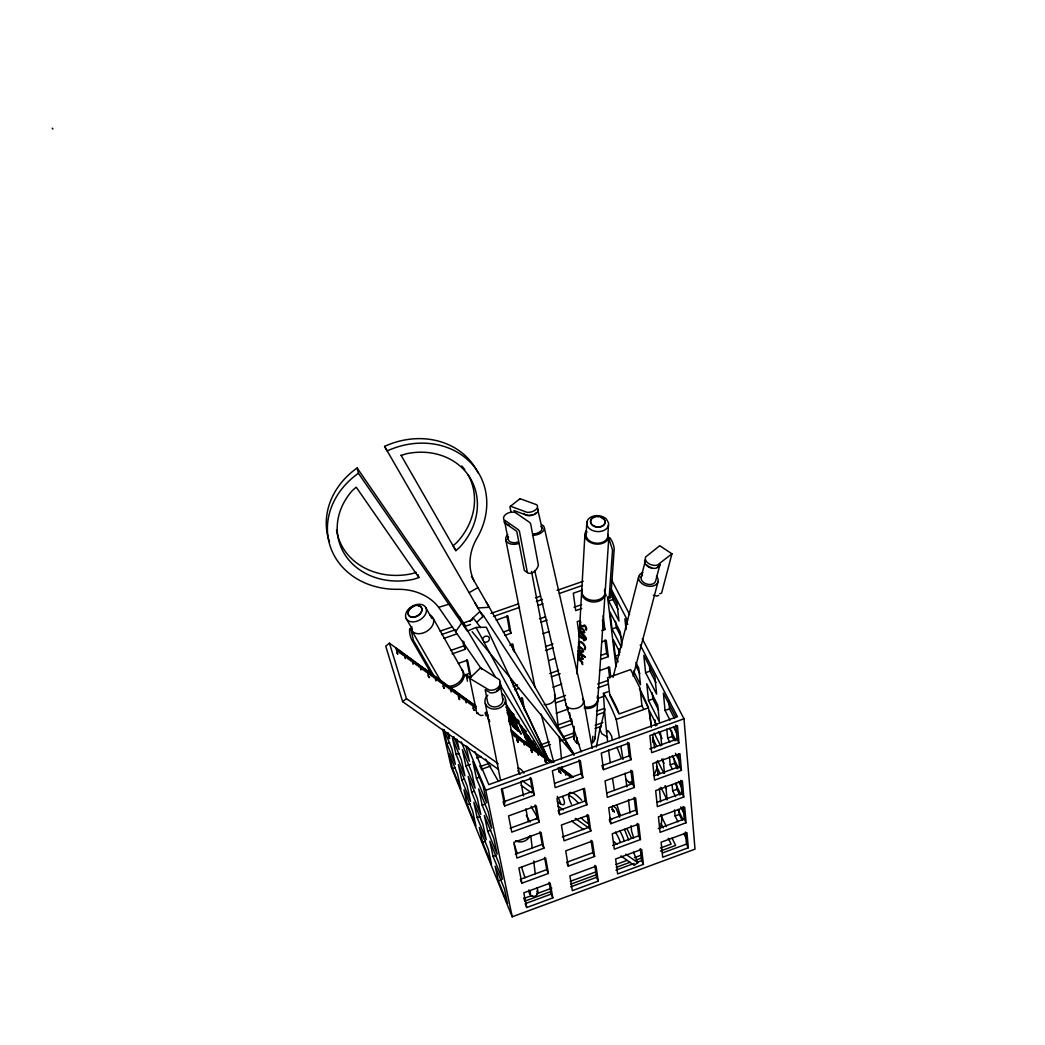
<?xml version="1.0" encoding="UTF-8"?>
<svg xmlns="http://www.w3.org/2000/svg" width="1045" height="1045" viewBox="0 0 1045 1045"><rect width="100%" height="100%" fill="white"/><g stroke="black" fill="none" stroke-linecap="round" stroke-linejoin="round"><path stroke-width="1.5" d="M531.5 571.393L555.313 696.427C555.757 702.031 549.043 705.179 544.197 704.565M604.977 708.902L600 729.658L601.802 733.708L607.602 737.182M536.921 888.015C541.741 897.172 528.522 900.268 528.888 889.909M576.971 673.986L581.582 593.103M581.673 591.535L584.873 535.236M574.123 726.366C573.496 732.61 571.667 741.532 579.243 744.419M573.888 739.037L574.188 733.642M586.167 533.812L586.846 522.16M576.905 743.008L577.232 737.6M592.855 736.268L592.397 743.034L594.03 741.205L595.245 736.803M586.924 531.827A10.92 7.955 4.3 0 0 594.135 542.864A10.92 7.955 4.3 0 0 607.785 536.673L608.569 522.957L606.413 519.091A10.973 7.955 4.2 0 0 589.001 518.477A10.973 7.955 4.2 0 0 593.521 530.86A10.973 7.955 4.2 0 0 608.569 525.034M594.997 739.076L595.572 730.782M605.199 591.561L608.817 537.548L607.759 539.69A12.122 8.843 4.3 0 1 591.418 542.956A12.122 8.843 4.3 0 1 586.232 530.808M595.663 730.69L597.792 699.693M597.884 698.282L605.094 593.116M610.776 597.309L614.199 549.239A37.685 23.473 -26.8 0 0 613.454 544.994A54.444 34.59 -26.9 0 0 609.705 537.6L608.66 538.018L612.527 549.879L609.144 597.727L610.776 597.309A7.681 2.116 75.1 0 1 609.065 597.074M582.535 698.569C587.721 707.047 570.309 712.703 566.168 705.362L534.674 570.492M566.168 705.362L565.828 703.86M596.316 747.084L600.078 728.195M613.023 677.382L638.73 576.5M641.081 577.428L645.314 560.904M633.1 676.18L658.063 581.725M657.122 767.84L654.862 773.235A17.073 9.849 -26.6 0 1 653.399 775.024M530.403 891.803L530.337 894.455M529.802 835.882C527.79 841.277 520.436 843.524 515.538 840.702M519.43 499.484L520.031 498.7L536.79 504.774A7.877 4.389 -12.8 0 1 535.562 509.869A7.877 4.389 -12.8 0 1 527.229 512.377L510.482 506.224L509.895 507.008L511.149 512.324M600.157 727.816L601.463 725.609M440.376 680.36L411.025 629.312L411.821 626.7M459.695 699.262L459.095 698.373M561.792 769.433L562.027 766.612M644.83 559.989A8.19 5.63 15.4 0 0 646.594 565.502L647.743 566.429A8.19 5.63 15.4 0 0 656.665 568.062L659.565 565.541A7.563 5.199 15.4 0 0 660.048 564.274L655.698 580.785A7.511 5.212 15.5 0 1 645.614 583.659A7.511 5.212 15.5 0 1 642.531 575.09M469.662 678.323L480.609 667.781L499.314 679.642A8.517 6.884 -11 0 1 498.204 687.362A8.517 6.884 -11 0 1 489.151 690.027L469.662 678.323L476.768 712.977L480.609 715.485L483.09 715.316M470.276 621.252A12.566 10.502 -39.8 0 1 473.058 617.804L479.995 611.469L483.665 615.988L482.855 616.563L384.586 446.385A75.58 65.613 -29.2 0 1 478.035 472.836M465.378 625.589L357.142 467.99A75.54 64.868 -15.7 0 0 329.449 541.859M480.543 627.601L476.703 622.363L482.855 616.563M401.006 455.15L455.855 550.65L459.643 547.345A66.122 57.318 -29.3 0 0 470.733 479.002A66.122 57.318 -29.3 0 0 406.061 453.83L401.162 455.476M496.793 690.849L498.308 689.635A7.851 6.348 -11 0 0 499.419 688.159M476.246 706.381L389.445 643.184L385.736 646.123L402.625 701.652L498.452 769.381M510.482 506.224L520.031 498.7M402.625 701.652L406.453 698.648L389.445 643.184M633.544 852.106L637.777 862.713L634.21 865.325L620.9 855.92M659.016 566.155L657.253 567.422L658.023 566.965M534.557 513.918L535.981 513.004M464.084 676.533L466.684 674.861L470.198 678.101M469.061 592.711L477.918 587.59M428.724 677.069L428.202 675.658L429.495 677.63M658.703 595.441L656.809 596.055L653.308 595.206M549.213 760.917L486.317 627.235L476.024 627.444L467.35 631.115L358.435 473.28L357.142 467.99M489.53 721.52L488.564 719.404M442.675 729.253L451.296 767.226L512.22 916.805L695.016 849.141L683.979 718.777L642.296 638.822M524.342 898.295L531.983 895.474M536.568 893.775L551.865 888.132M570.204 881.366L596.199 871.765M616.08 864.424L626.791 860.479M634.433 857.658L640.546 855.398M660.427 848.057L671.125 844.099L668.264 838.247M525.008 901.064L550.872 891.516M570.648 884.214L596.512 874.652M616.289 867.35L629.991 862.295M636.078 860.048L642.153 857.801M660.414 851.048L675.632 845.431L672.079 838.168M549.069 882.254L551.198 894.076L525.139 903.716L526.732 907.543L552.831 897.877L550.166 883.116L523.806 892.848L526.732 907.543M570.688 886.878L596.577 877.304L594.801 865.391M615.923 870.158L634.106 863.444M637.136 862.321L641.682 860.636L640.245 848.644M662.425 852.968L686.487 844.086L685.402 831.99M598.276 881.079L572.346 890.667L569.878 875.854L596.068 866.2L598.276 881.079L596.577 877.304M643.433 864.372L617.634 873.907L615.609 858.99L641.669 849.376L643.433 864.372L641.682 860.636M688.315 847.769L662.7 857.24L661.119 842.205L686.97 832.669L688.315 847.769L686.487 844.086M498.308 880.935L495.16 866.161L504.461 888.916L507.556 903.611L498.308 880.935L501.182 879.877M677.97 821.814L675.083 816.001L679.289 814.46L678.871 809.888M520.292 879.354L546.783 869.61L544.576 857.409M566.586 862.334L592.894 852.655L591.065 840.363M612.566 845.418L638.717 835.804L637.241 823.421M658.259 828.62L684.24 819.058L683.077 806.479M521.899 883.195L548.429 873.437L545.686 858.206L518.895 868.029L521.899 883.195L520.828 880.635M568.258 866.135L594.618 856.443L592.332 841.081L565.711 850.852L568.258 866.135L567.135 863.601M640.494 839.553L614.316 849.193L612.226 833.779L638.665 824.087L640.494 839.553L638.717 835.804M686.095 822.768L660.074 832.342L658.441 816.824L684.71 807.184L686.095 822.768L684.24 819.058M493.096 856.482L489.844 841.238L499.249 864.124L502.436 879.276L493.096 856.482L496.022 855.411M675.606 796.682L672.693 790.843L676.964 789.288L676.389 783.005M515.303 854.209L542.224 844.36L539.938 831.755M562.341 836.993L589.093 827.209L587.199 814.512M609.091 819.894L635.66 810.162L634.132 797.374M656.991 802.364L681.928 793.233L680.765 780.367M543.883 848.2L516.922 858.076L513.813 842.401L541.049 832.46L543.883 848.2L542.224 844.36M590.83 831.01L564.039 840.82L561.413 825.027L588.466 815.152L590.83 831.01L589.093 827.209M610.855 823.682L637.463 813.937L635.582 797.962L608.699 807.772L610.855 823.682L609.679 821.148M683.796 796.969L657.357 806.649L655.672 790.621L682.372 780.876L683.796 796.969L681.928 793.233M487.715 831.245L484.371 815.518L493.867 838.508L497.159 854.17L487.715 831.245L490.693 830.161M672.301 769.015L670.224 764.888L674.561 763.32L674.116 758.461M625.864 779.204L629.286 782.535L632.29 781.438M510.13 828.228L537.509 818.261L535.105 804.95M557.978 810.815L585.161 800.927L583.384 789.001M606.988 792.972L632.512 783.698L630.893 770.178M654.196 775.808L679.537 766.573L678.375 754.124M482.555 842.257L479.302 827.379L488.302 849.389L491.49 864.202L482.555 842.257L485.376 841.225M539.194 822.128L511.776 832.12L508.562 815.923L536.268 805.865L539.194 822.128L537.509 818.261M559.689 814.669L586.924 804.741L584.482 788.361L556.972 798.354L559.689 814.669L558.539 812.096M634.341 787.473L607.276 797.335L605.055 780.902L632.382 770.975L634.341 787.473L632.512 783.698M681.431 770.322L654.562 780.106L652.811 763.555L679.955 753.706L681.431 770.322L679.537 766.573M512.22 916.805L485.755 790.268L683.979 718.777M467.298 804.833L463.967 789.837L472.68 811.155L475.958 826.086L467.298 804.833L470.08 803.814M482.163 805.186L478.701 788.936L488.302 812.043L491.699 828.228L482.163 805.186L485.18 804.101M669.78 742.25L667.677 738.11L672.079 736.516L671.517 730.429M601.711 765.815L629.194 755.875L627.575 742.29M530.155 777.545L532.636 791.3L503.05 802.011L504.709 805.93L534.348 795.193L531.317 778.381L501.365 789.184L504.709 805.93M554.908 783.241L581.111 773.77L579.034 759.898M649.781 748.912L677.069 739.037L675.801 724.982M603.527 769.643L631.049 759.676L629.077 743.086L601.28 753.118L603.527 769.643L602.312 767.095M582.888 777.611L555.182 787.643L552.374 770.779L580.367 760.669L582.888 777.611L581.111 773.77M678.989 742.799L651.662 752.687L649.859 735.589L677.46 725.622L678.989 742.799L677.069 739.037M477.173 817.608L473.829 802.26L482.921 824.374L486.212 839.657L477.173 817.608L480.06 816.576M480.347 766.521L489.543 763.216M540.082 745.085L549.265 741.78M563.046 736.843L573.77 732.989M595.206 725.295L602.874 722.552M619.45 737.744A688.524 87.819 72.1 0 0 616.223 719.404L648.436 707.844L646.176 702.423A42.257 7.158 69.8 0 0 639.383 688.485M481.497 769.303L490.693 765.998M541.284 747.828L550.48 744.523M559.676 741.219L573.483 736.268M594.945 728.561L601.071 726.366M461.772 780.014L458.35 764.561L467.128 785.944L470.511 801.345L461.772 780.014L464.607 778.995M476.429 778.264L472.849 761.478L483.156 786.154L486.67 802.873L476.429 778.264L479.498 777.167M670.028 720.149L665.038 710.443L669.518 708.837L668.8 700.986M471.635 792.188L468.186 776.344L477.369 798.563L480.765 814.342L471.635 792.188L474.561 791.13M607.55 741.205L605.708 723.793A1799.15 275.919 64.3 0 1 603.461 693.371L608.02 691.751M556.188 713.317L568.48 708.928M597.544 698.543L605.173 695.826M456.09 754.425L452.55 738.488L461.42 759.963L464.907 775.847L456.09 754.425L458.964 753.393M557.089 725.321L570.779 720.423L569.616 712.742M596.512 711.214L604.062 708.51M476.611 758.004L480.961 756.449M558.618 728.626L572.32 723.715L570.779 720.423M596.577 715.028L604.141 712.324M452.524 768.571L449.102 753.497L457.54 774.123L460.91 789.145L452.524 768.571L455.267 767.592M465.926 765.959L462.36 749.605L471.622 771.915L475.135 788.204L465.926 765.959L470.381 764.352M648.514 700.503L646.764 683.717L657.723 705.101L659.382 721.834L648.514 700.503L652.851 698.948L652.237 692.835M618.287 712.572L609.836 695.421L607.602 677.774L630.631 669.584L640.049 688.093L641.957 705.754L618.993 713.996L618.601 712.311A42.336 6.61 70 0 0 609.914 694.69L609.692 694.337M519.496 699.079L522.422 698.034L524.642 710.6M552.923 687.205L561.727 684.083M599.373 670.707L609.575 667.089L610.763 676.624M555.326 699.144L565.489 695.526M597.662 684.07L608.386 680.256M555.431 702.985L565.606 699.353M597.727 687.91L608.477 684.083M443.968 729.554L451.858 748.782L455.333 764.274L446.868 743.609L449.663 742.616M645.614 672.706L643.811 655.385L654.915 676.833L656.626 694.115L645.614 672.706L650.029 671.138L649.546 666.41M548.716 660.597L554.686 658.494M601.802 641.852L606.244 640.285L608.281 656.665L600.94 659.264M513.147 686.487L517.602 684.906M549.722 673.529L558.566 670.407M600.77 655.463L606.636 653.386L604.964 639.984M514.662 689.844L519.117 688.263M551.29 676.86L560.146 673.725M618.196 661.785L615.335 656.103L619.476 654.627M464.907 674.966L469.453 673.359L466.671 659.774M545.451 646.607L552.936 643.968M467.886 677.826L470.929 676.755L467.533 660.153L458.337 663.392M545.529 650.473L553.027 647.822M601.933 630.592L604.911 629.547L603.187 615.727M621.501 647.495L612.07 628.959L616.276 627.483L615.557 621.331M539.442 618.888L545.529 616.759M450.656 650.473L463.836 645.862L462.883 641.199M503.298 632.042L509.424 629.9L506.929 615.805M574.058 607.276L581.608 604.637M541.036 622.232L547.136 620.103M452.119 653.896L465.312 649.272L463.732 641.486M504.839 635.425L510.979 633.27L507.935 616.054L496.231 620.129M581.751 608.477L575.704 610.593L573.287 593.233L582.457 590.033M611.051 592.136L616.981 603.579L618.993 620.991L608.699 600.979L612.971 599.49L612.226 593.142M509.869 645.301L512.912 644.229L514.258 651.819M542.864 633.701L548.925 631.585M580.249 620.586L577.245 621.631L579.361 636.941M440.141 631.128L452.446 626.83M463.222 623.081L472.445 619.868M490.902 613.428L518.594 603.788M535.523 597.884L540.134 596.277M557.063 590.386L583.214 581.268M441.512 634.589L455.28 629.782M464.463 626.582L470.577 624.453M493.527 616.445L519.535 607.367M536.372 601.502L542.486 599.373M559.31 593.495L582.261 585.5M444.047 638.351L457.383 633.688M538.371 605.421L542.982 603.814M416.158 572.333L412.592 573.548A65.77 56.482 -15.7 0 1 336.555 529.933M418.888 577.545L414.107 579.165A66.083 56.665 -15.7 0 1 346.039 556.332A66.083 56.665 -15.7 0 1 352.426 490.484L356.188 487.153L418.888 577.545L418.118 574.737M358.435 473.28A75.906 65.09 -15.7 0 0 330.351 546.718A75.906 65.09 -15.7 0 0 397.701 589.315A53.23 44.36 -14.7 0 1 438.678 607.328L448.814 604.245M528.548 515.289L525.883 514.858A7.263 4.049 -12.8 0 1 523.872 513.369M513.918 510.535L527.999 515.721A7.864 4.389 -12.8 0 0 535.223 513.97L536.333 513.213A7.864 4.389 -12.8 0 0 537.548 508.105M671.935 553.811L657.449 565.071A8.203 5.63 15.3 0 1 648.527 563.451A8.203 5.63 15.3 0 1 645.588 557.011L659.761 545.699L671.935 553.811L661.616 593.051A8.412 5.316 50.5 0 1 659.722 593.651M488.733 719.509L489.596 721.259M509.686 722.996L508.628 720.279M488.995 691.842L487.284 691.032A7.851 6.348 -11 0 1 485.925 689.883M600.718 517.17L604.141 519.613M504.199 520.815A7.916 5.107 -10.8 0 0 504.474 522.787L507.674 524.851A7.315 4.716 -10.8 0 0 509.333 525.256M506.982 524.499L516.766 531.317L524.303 570.374L527.359 572.555A8.242 5.225 -55.1 0 0 533.499 572.098A8.242 5.225 -55.1 0 0 538.397 565.201L530.69 524.002L529.737 522.461L515.054 512.39A7.929 5.094 -10.8 0 0 506.407 513.918A7.929 5.094 -10.8 0 0 503.86 519.652L518.503 529.815L519.456 531.356L527.359 572.555M521.076 785.37L531.722 792.894M571.654 821.122L583.632 829.586M406.453 698.648L498.191 763.712M522.121 780.68L532.754 788.23M558.017 806.139L563.333 809.914M575.299 818.405L588.583 827.823M625.811 854.235L637.777 862.713M459.486 699.562L458.873 697.746L458.585 698.596M545.203 761.857L544.719 760.525M488.054 714.989L485.037 712.794L486.095 715.812M511.109 731.774L553.053 762.301M573.483 777.18L559.898 767.291L561.034 770.296M612.736 805.76L616.028 808.151L619.659 817.255M504.696 520.841A7.315 4.716 -10.8 0 0 504.748 522.069L506.877 524.459M579.257 631.846L583.724 635.491L584.129 634.929L585.762 637.372A1.829 0.862 54.4 0 1 586.336 638.508C586.585 642.753 584.664 634.158 584.207 637.881L583.685 636.196L579.217 632.565M578.185 650.682L585.278 657.253L578.146 651.388M577.767 658.05L582.731 662.752C580.68 660.113 584.064 667.115 582.039 663.719A1.868 0.862 54.2 0 0 581.817 662.752A2.417 1.11 54.2 0 0 581.072 661.616L577.728 658.742M646.816 565.031L648.187 566.194A7.563 5.199 15.4 0 0 651.753 567.735M509.555 723.519L510.744 724.185L508.615 719.718M527.634 742.864L530.625 745.594L528.339 740.461L525.335 737.718M535.837 750.349L537.822 752.165L535.523 747.044L532.558 744.327L534.857 749.448M510.809 729.554L526.432 743.805M524.877 736.699L527.882 739.442L525.596 734.335L522.604 731.591M539.063 750.284L536.111 747.58L537.835 751.42M522.147 730.573L525.152 733.316L522.879 728.247L519.887 725.491M528.718 736.607L525.74 733.864L523.48 728.796L526.458 731.539M519.43 724.472L522.422 727.229M508.288 714.414L507.165 710.169L510.77 717.379C503.207 700.868 512.795 722.892 507.034 712.559M505.741 706.995L514.049 714.675M519.169 721.259L517.184 719.417L528.091 743.883M410.881 628.528L412.174 629.769M608.072 539.05L608.752 539.782M472.17 631.702L573.666 754.608M52.25 128.195L52.929 129.031M473.058 617.804L476.703 622.363M438.678 607.328L481.797 669.466M504.879 702.723L540.879 754.608M603.461 693.371L605.342 696.323A42.349 6.518 70 0 1 614.003 713.97L616.223 719.404M483.665 615.988L574.097 754.098M565.698 742.29L567.487 745.02M569.264 747.737L573.731 754.555M495.421 677.016L465.417 627.17M499.667 683.979L544.745 757.69M536.79 891.124L537.483 892.783M432.721 676.193L411.73 639.827A38.743 18.784 26.9 0 1 410.306 635.752A56.156 26.661 26.1 0 1 409.692 628.672M434.25 676.402L413.376 640.219L410.816 628.659M471.439 576.265L574.123 755.091M406.191 618.522L412.409 629.351M485.625 759.062L498.543 781.542M486.33 602.207L489.217 607.276L477.892 607.981L475.044 602.9M455.855 550.65L453.073 545.751L456.848 542.473A65.809 57.122 -29.2 0 0 468.121 474.874M526.275 815.387L530.076 822.036M531.095 806.283L537.417 817.477A11.247 8.83 -31.7 0 1 535.314 819.489M433.244 618.483L462.817 671.203M425.759 607.576L431.859 618.444M384.586 446.385L387.133 450.944A75.945 65.835 -29.3 0 1 469.244 461.224A75.945 65.835 -29.3 0 1 476.964 538.188A53.282 45.118 -32.4 0 0 474.273 581.255M476.024 627.444L483.966 641.891A3.527 2.939 -27.6 0 0 489.047 640.154A3.527 2.939 -27.6 0 0 486.996 636.144A3.527 2.939 -27.6 0 0 482.62 639.279L482.633 639.697M483.717 641.708L546.744 758.592M607.772 534.596L608.752 538.541M611.573 579.884L629.56 614.382M611.168 588.975L627.549 620.534M640.206 644.935L677.434 716.674L488.838 784.638L474.979 751.695M627.758 624.387L624.884 618.862L626.099 629.612M675.632 716.805L663.392 693.201L665.038 710.443M612.971 599.49L618.144 609.483M650.029 671.138L655.92 682.542M669.518 708.837L674.534 718.529M673.594 727.072L676.455 732.623M635.856 662.452L638.678 667.964L640.494 684.762L633.492 671.021M669.623 728.326L676.01 740.774M616.276 627.483L621.383 637.45M635.673 665.365L639.893 673.607M652.851 698.948L658.677 710.313M672.079 736.516L674.195 740.644M675.41 753.288L678.923 760.185M641.147 693.488L648.436 707.844A687.231 96.623 72.1 0 1 651.388 726.223M619.868 652.524L613.363 639.71L615.335 656.103M656.835 725.374L649.624 711.162L651.322 727.424M672.183 755.6L678.466 767.997M658.468 731.552L662.047 738.632M674.561 763.32L677.343 768.806M604.911 629.547L603.239 626.255L602.469 620.116M641.957 705.754L643.851 709.49M654.183 733.094L660.61 745.843M678.545 781.373L681.314 786.872M652.393 737.77L656.665 746.261M675.344 783.397L680.857 794.37M661.785 759.049L663.915 763.281M676.964 789.288L679.89 795.114M606.636 653.386L608.281 656.665M657.566 760.59L663.915 773.287M680.713 806.897L683.639 812.723M656.482 766.377L659.996 773.418M677.996 809.548L683.077 819.737M665.012 785.762L666.41 788.57M679.289 814.46L682.189 820.26M660.858 787.277L667.128 799.921L665.769 786.219M683.73 833.427L685.886 837.79M660.701 814.93L666.383 826.556M629.194 755.875L631.049 759.676M661.119 823.591L663.261 827.993M635.66 810.162L637.463 813.937M626.974 828.646L631.48 838.208M510.705 679.498L548.847 760.577M554.516 694.507L558.461 728.443M509.424 629.9L510.979 633.27M585.161 800.927L586.924 804.741M486.944 714.297L486.082 712.207M592.894 852.655L594.618 856.443M534.517 744.014L535.654 746.561M532.78 740.931L535.066 746.025L532.101 743.308L529.815 738.214M532.636 791.3L534.348 795.193M463.836 645.862L465.312 649.272M469.453 673.359L470.929 676.755M546.783 869.61L548.429 873.437M551.198 894.076L552.831 897.877M479.929 765.606L481.758 769.956M467.651 746.966L485.755 790.268M461.263 741.845L469.323 761.217L466.031 745.908M453.791 736.634L459.134 749.539L456.835 739.115M447.142 732.702L449.585 738.619L448.279 732.806M487.14 714.362L486.212 712.063M624.492 829.377L628.711 839.984M611.534 806.662L612.527 809.157M570.779 775.207L571.733 777.715M569.368 774.188L570.518 777.193M568.023 773.209L569.159 776.2M566.717 772.255L567.853 775.259M565.358 771.262L566.508 774.267M563.986 770.269L565.881 775.272M562.576 769.238L563.712 772.242M561.204 768.245L562.341 771.249M558.108 767.801L559.049 770.309M550.323 760.316L551.264 762.824M548.899 759.284L550.023 762.288M547.515 758.278L548.638 761.282M546.182 757.311L547.306 760.316M544.811 756.306L545.921 759.31M543.426 755.3L545.281 760.316M541.989 754.242L543.1 757.259M540.592 753.236L541.702 756.24M539.259 752.269L540.37 755.274M537.861 751.25L538.972 754.255M536.503 750.258L538.345 755.274M535.053 749.2L536.163 752.217M533.655 748.181L534.766 751.198M532.31 747.201L533.42 750.219M530.912 746.182L532.009 749.2M529.515 745.163L531.356 750.192M528.065 744.105L529.162 747.123M526.654 743.086L527.751 746.091M525.295 742.094L526.393 745.111M523.885 741.075L524.982 744.079M522.474 740.043L524.303 745.072M521.011 738.972L522.095 741.989M519.587 737.94L520.684 740.957M518.229 736.947L519.313 739.964M516.805 735.915L517.902 738.933M515.381 734.883L517.197 739.912M513.905 733.812L514.989 736.816M512.481 732.767L513.565 735.784M486.552 713.892L488.315 718.934M474.822 705.349L475.867 708.366M473.346 704.278L474.391 707.295M471.87 703.194L473.594 708.236M470.328 702.083L471.36 705.101M604.611 520.227L605.068 521.586A7.328 5.303 4.2 0 1 599.255 527.202A7.328 5.303 4.2 0 1 590.791 523.192A7.328 5.303 4.2 0 1 595.141 516.896M468.839 700.999L469.871 704.016M467.415 699.954L468.447 702.985M465.926 698.87L466.958 701.9M464.45 697.799L466.161 702.841M462.909 696.675L463.928 699.693M461.407 695.578L462.426 698.609M459.97 694.533L460.989 697.564M458.481 693.449L459.5 696.466M456.992 692.365L458.677 697.407M455.437 691.228L456.443 694.259M453.922 690.131L454.941 693.162M452.485 689.086L453.491 692.103M450.983 687.989L451.989 691.006M449.454 686.879L451.126 691.921M447.887 685.742L448.893 688.759M446.372 684.632L447.378 687.662M444.909 683.574L445.915 686.604M443.393 682.476L444.399 685.494M441.904 681.379L443.563 686.421M440.324 680.23L441.317 683.26M438.796 679.119L439.788 682.15M437.332 678.061L438.325 681.079M435.804 676.951L436.797 679.968M434.315 675.854L435.961 680.909M432.721 674.704L433.714 677.722M431.193 673.581L432.173 676.611M429.717 672.51L430.697 675.54M428.176 671.386L429.155 674.417M426.673 670.289L428.306 675.344M565.854 704.186L581.151 751.838M425.08 669.127L426.046 672.157M423.525 668.003L424.505 671.034M422.049 666.919L423.016 669.949M514.323 844.464L517.236 853.556M521.599 867.18L525.008 877.787M420.495 665.796L421.475 668.826M419.293 664.92L420.9 669.963M417.673 663.745L418.64 666.775M416.119 662.608L417.086 665.639M414.63 661.524L415.596 664.555M413.075 660.388L414.029 663.418M411.495 659.238L413.102 664.293M409.875 658.063L410.829 661.093M408.308 656.926L409.261 659.957M406.805 655.829L407.759 658.859M405.238 654.692L406.191 657.71M403.67 653.543L405.251 658.598M402.038 652.354L402.991 655.385M400.457 651.205L401.411 654.235M398.942 650.108L399.895 653.138M397.374 648.958L398.315 651.989M395.794 647.809L397.348 652.864M459.996 617.19L461.707 622.924L455.711 631.637M616.929 804.728L619.319 812.514A129.763 66.645 31.5 0 0 620.338 815.165M541.14 714.062L553.798 762.55M544.406 528.156L583.828 701.365M542.028 528.287L537.783 509.738A7.263 4.049 -12.8 0 1 537.653 510.835M443.707 729.632L446.868 743.609M428.685 667.546L430.122 673.881M505.728 539.586L534.87 686.826M485.298 703.559L500.581 780.419M502.175 788.426L505.048 802.834M523.963 897.825L524.551 900.764M504.748 522.069L508.17 539.416M485.18 689.778L487.492 701.522A7.785 6.335 -11 0 0 496.806 706.694A7.785 6.335 -11 0 0 502.501 697.956M502.919 699.549L500.15 684.854A7.851 6.348 -11 0 1 500.046 686.526M505.519 699.693L519.3 773.509M520.802 781.529L523.506 795.976M525.896 808.817L528.3 821.657M583.802 701.038L592.202 748.338M511.906 643.903L512.977 649.977M521.468 697.838L522.866 705.688M571.628 719.117L572.098 722.186M625.028 773.235L626.464 783.567A688.524 87.819 72.1 0 1 626.909 786.846M608.334 666.984L609.731 678.114M656.391 761.766L657.658 772.216A687.231 96.623 72.1 0 1 658.036 775.508M608.321 597.818L608.699 600.979M612.07 628.959L610.032 612.07L620.273 632.055L621.879 645.862M607.563 596.917L615.949 666.501M618.771 648.671L619.306 653.138M530.729 835.608L532.232 848.318M533.734 861.028L535.236 873.724M652.563 739.337L652.89 742.499M654.993 719.966L655.594 725.883M660.44 732.467L661.72 745.438M663.066 758.983L664.463 773.13M559.258 736.542L561.518 759.192M666.801 728.992L667.677 738.11M669.453 756.802L670.224 764.888M672.092 784.573L672.693 790.843M674.508 809.927L675.083 816.001M631.141 825.707L631.533 830.984A121.795 6.832 66.8 0 1 633.649 837.999M661.472 814.577L661.746 819.881A121.494 29.142 73.4 0 1 660.584 828.097M617.125 844.269A21.318 6.257 54.3 0 1 613.794 841.512M610.006 817.752A21.318 6.257 54.3 0 1 611.743 819.633M619.685 830.657A21.318 6.257 54.3 0 1 624.113 840.911M615.479 832.107A21.305 6.296 54.4 0 1 620.273 842.374M588.753 823.747A19.176 5.761 54.1 0 1 580.915 817.556M571.484 804.232A19.176 5.761 54.1 0 1 570.779 792.423M572.908 792.959A19.176 5.761 54.1 0 1 581.712 800.287M569.355 795.637A19.176 5.8 54.2 0 1 578.159 802.939M587.042 816.223A19.176 5.8 54.2 0 1 588.884 821.03M562.471 796.525A13.35 4.089 54 0 1 563.921 804.376A13.35 4.089 54 0 1 557.364 801.541M557.246 796.381A13.337 4.115 54 0 1 560.695 804.193M520.096 774.319A6.165 1.933 53.7 0 1 519.195 772.986M518.451 771.667A6.165 1.933 53.7 0 1 517.928 770.439M517.902 768.101A6.165 1.933 53.7 0 1 523.95 773.104M656.456 576.213A10.006 6.949 15.5 0 1 653.987 585.722A10.006 6.949 15.5 0 1 640.311 582.039A10.006 6.949 15.5 0 1 642.832 572.529M518.751 543.439A9.679 6.309 -10.8 0 1 507.53 542.486A9.679 6.309 -10.8 0 1 507.792 534.7M518.242 541.898A7.263 4.729 -10.8 0 1 510.352 541.898A7.263 4.729 -10.8 0 1 508.536 536.908M604.546 590.83A11.782 8.843 4.7 0 1 593.887 602.011A11.782 8.843 4.7 0 1 581.856 590.804M597.361 696.009A11.168 8.791 5.4 0 1 594.971 704.552A11.168 8.791 5.4 0 1 584.312 706.812M604.65 589.262A11.795 8.843 4.6 0 1 593.978 600.444A11.795 8.843 4.6 0 1 581.947 589.249M597.27 697.407A11.168 8.791 5.5 0 1 594.879 705.95A11.168 8.791 5.5 0 1 584.233 708.223M606.335 595.807A7.681 2.103 75.1 0 1 604.454 590.49M614.421 790.477A1799.15 275.919 64.3 0 1 612.592 778.865M610.241 762.602A1799.15 275.919 64.3 0 1 608.582 749.892M620.926 746.574A688.524 87.819 72.1 0 1 622.977 759.415M628.489 799.556A688.524 87.819 72.1 0 1 629.965 813.062M652.733 735.092A687.231 96.623 72.1 0 1 654.575 747.972M659.382 788.283A687.231 96.623 72.1 0 1 660.584 801.855M467.481 681.183A42.923 8.765 57.9 0 1 466.684 674.861M596.995 516.635A7.328 5.303 4.2 0 1 598.889 516.726M541.61 524.668A9.627 5.46 -12.8 0 1 543.139 531.147A9.627 5.46 -12.8 0 1 532.48 535.34M540.866 526.419A7.224 4.089 -12.8 0 1 540.801 531.056A7.224 4.089 -12.8 0 1 533.472 533.904M532.872 514.649A7.263 4.049 -12.8 0 1 529.175 515.329M606.649 733.041A20.299 3.057 69.9 0 1 611.704 736.242A5.93 0.901 70 0 0 612.461 739.925M616.929 747.24A23.382 3.527 69.9 0 1 620.926 757.625M632.042 783.358A17.073 9.849 -26.6 0 1 629.286 782.535M462.412 670.733A12.07 8.765 -30.7 0 1 462.021 681.249A12.07 8.765 -30.7 0 1 450.238 687.688M461.59 669.27A12.07 8.765 -30.7 0 1 461.198 679.772A12.07 8.765 -30.7 0 1 449.402 686.225M430.135 615.152A12.396 8.713 -30.4 0 1 428.136 630.409A12.396 8.713 -30.4 0 1 411.025 629.312M418.065 605.669A7.485 5.212 -30.3 0 1 420.403 613.755A7.485 5.212 -30.3 0 1 409.353 616.145L408.347 614.747A7.485 5.212 -30.3 0 1 415.583 605.447A7.485 5.212 -30.3 0 1 420.926 612.488A7.485 5.212 -30.3 0 1 409.17 615.845M408.517 615.061A7.485 5.212 -30.3 0 1 414.525 606.074M502.318 693.958A10.372 8.451 -11 0 1 502.671 705.963A10.372 8.451 -11 0 1 488.08 707.165A10.372 8.451 -11 0 1 487.78 695.16M499.823 682.307A8.504 6.884 -11 0 1 498.713 690.013L497.511 691.032A8.504 6.884 -11 0 1 489.661 692.678M478.323 713.121A8.752 3.984 -58 0 1 476.768 712.977M461.799 465.992A65.809 57.122 -29.2 0 1 464.764 469.649M585.461 647.874L584.965 649.729L584.312 648.867C586.95 645.823 578.107 638.652 579.4 644.909L578.721 644.36C577.193 638.978 583.267 642.113 584.338 644.87A3.997 1.868 54.3 0 1 585.135 646.398L585.461 647.874M489.413 721.168L488.603 720.266L489.36 721.285M531.187 750.441L532.467 752.531L531.213 750.388M614.369 811.847L612.971 809.731L614.369 811.847M546.783 762.745L545.503 760.786L546.783 762.745M583.515 639.017L584.037 640.859L584.116 639.501C586.937 642.649 583.41 636.34 583.554 638.312C577.467 632.16 577.715 637.071 583.515 639.017M397.152 653.034L397.831 654.209L397.178 652.994M532.166 751.538L531.382 750.623L532.075 751.642M518.072 741.219C519.247 744.876 515.538 737.848 518.072 741.219M579.805 621.866L580.079 624.845A2.299 1.084 54.5 0 0 581.02 626.203C582.94 627.862 587.068 624.061 585.487 629.469L586.167 630.253A6.583 3.109 54.5 0 0 586.637 628.372L585.409 625.759A3.096 1.463 54.5 0 0 584.351 624.962C582.365 627.091 579.087 625.119 580.85 621.932L579.805 621.866M580.066 628.358C581.869 636.144 586.807 629.142 580.066 628.358M578.969 647.482C580.772 655.15 585.644 648.331 578.969 647.482M584.638 632.434C583.084 635.216 578.603 629.965 579.479 627.588A3.03 1.424 54.5 0 1 580.72 627.248L583.672 629.704L584.638 632.434M578.551 654.875C580.341 662.504 585.187 655.751 578.551 654.875M583.489 651.544C581.947 654.248 577.545 649.063 578.394 646.711A3.004 1.398 54.3 0 1 579.609 646.398L582.535 648.854L583.489 651.544M583.058 658.938C581.503 661.603 577.14 656.443 577.976 654.118A2.991 1.385 54.3 0 1 579.191 653.804L582.104 656.26L583.058 658.938M517.445 727.268L515.681 726.092L514.049 722.408L517.445 727.268M515.054 719.038L512.742 715.707L515.041 719.13M518.294 742.133L517.536 741.31L518.294 742.133M474.6 710.326L474.391 710.43A2.077 0.653 53 0 1 473.868 710.064L473.124 708.053L474.6 710.326M517.876 741.062L517.249 740.356L517.876 741.062M546.6 762.615L545.673 761.021L546.6 762.615M444.36 688.263L443.629 687.793L444.229 688.289M444.06 687.453L443.237 686.591L444.06 687.453M518.202 728.195L521.259 734.152L516.112 727.046L517.902 731.082L517.236 730.468L512.951 720.815L516.374 724.355L518.202 728.195M515.577 719.665L517.654 723.728L514.14 718.869L514.911 721.181L511.985 714.623L515.577 719.665M409.901 607.811L407.916 609.823A11.208 7.824 -30.3 0 0 413.376 621.879A11.208 7.824 -30.3 0 0 426.269 608.895A11.208 7.824 -30.3 0 0 409.901 607.811M612.226 809.352L613.036 811.116L612.226 809.352M559.976 771.484L560.773 773.287L559.976 771.484M558.722 770.57L559.519 772.386L558.722 770.57M600.744 516.831L598.916 516.387A7.328 5.303 4.2 0 0 590.817 522.866A7.328 5.303 4.2 0 0 602.665 525.753A7.328 5.303 4.2 0 0 600.744 516.831M534.204 748.86L531.226 746.143L528.94 741.009L531.918 743.74L534.204 748.86M531.461 742.721L528.483 739.991L526.197 734.883L529.175 737.626L531.461 742.721M515.512 728.287L512.964 725.961L511.397 722.395L513.774 724.59L509.581 718.294L512.115 720.632L511.671 719.639L508.471 716.687L512.742 726.366L515.956 729.306L515.512 728.287M511.423 714.506L509.686 712.899L514.035 720.384L511.841 718.372L508.928 711.802L511.423 714.506"/></g></svg>
